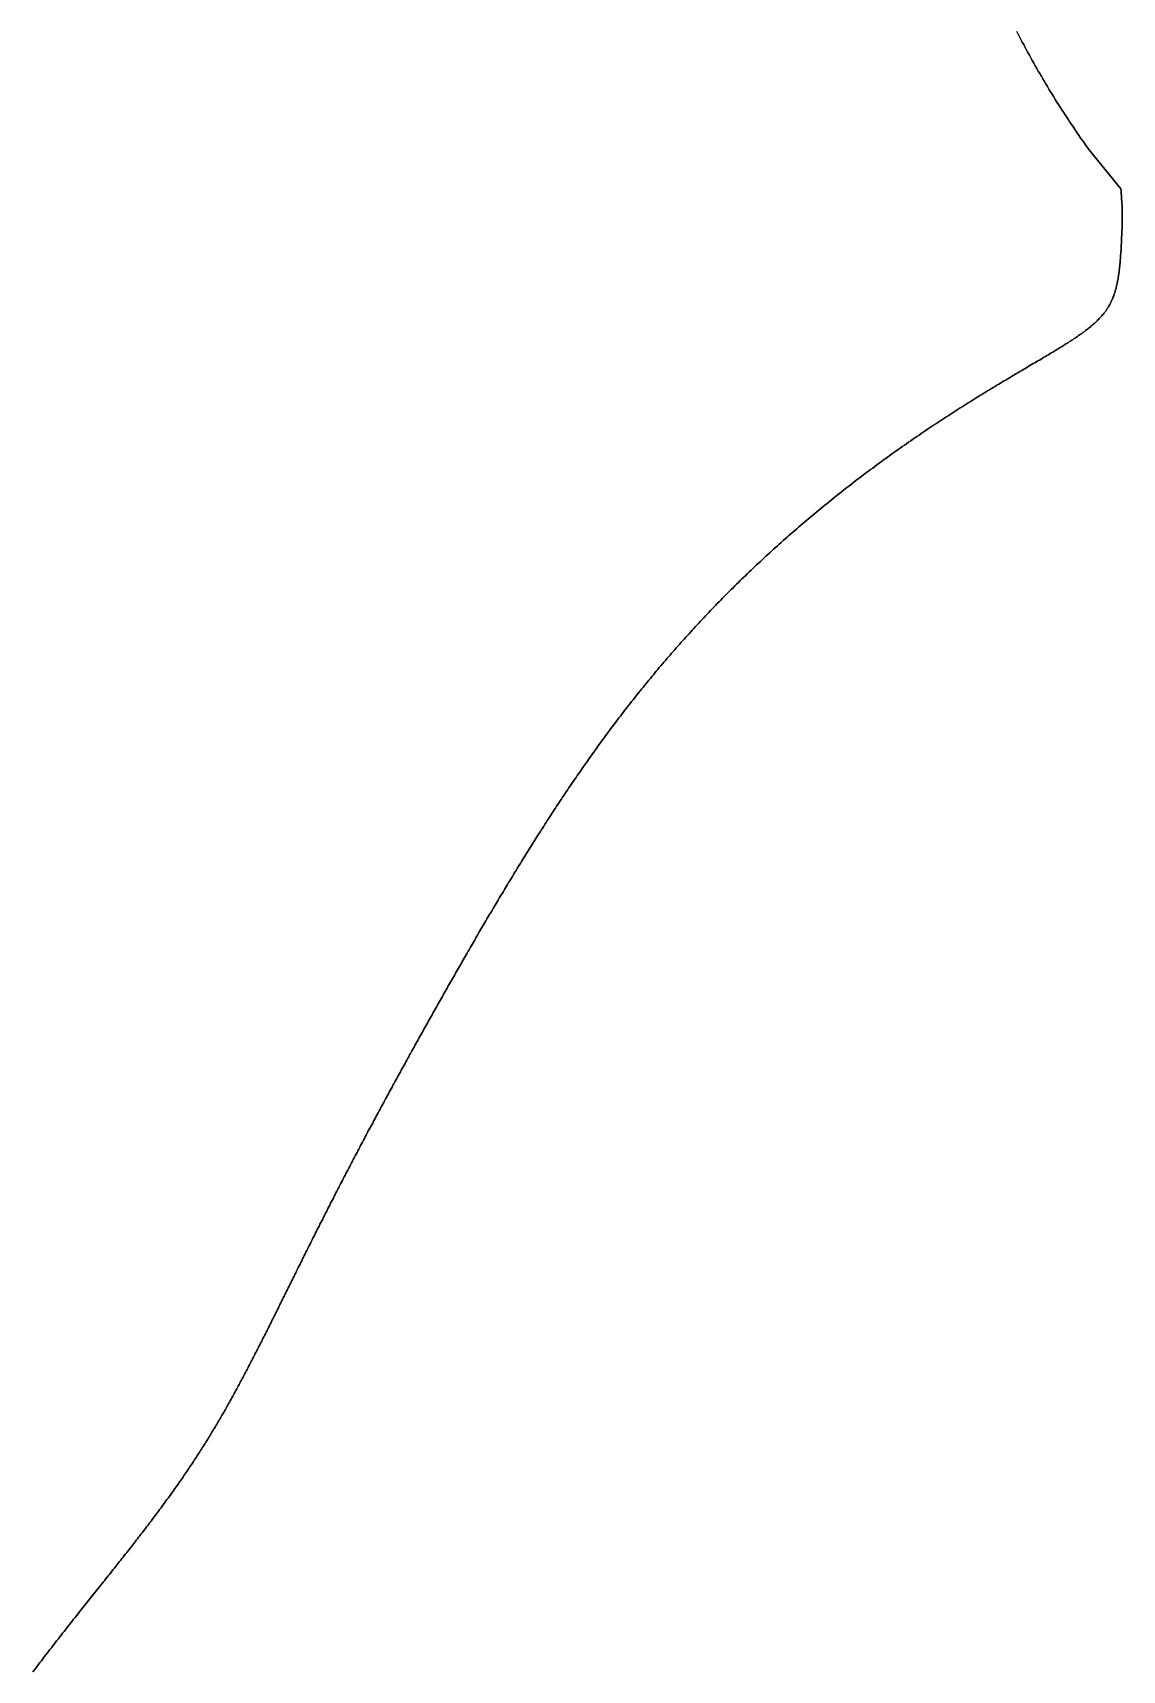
# Model space of a CAD drawing. Header units: inches. Extents: x 130170 to 284068, y 377793 to 804530.
# Drawn here: x 249063 to 249150.6, y 748915 to 749046.6 of the extents above; entities that cross this region are included whole.
import ezdxf

# ---------------------------------------------------------------- set-up
doc = ezdxf.new("R2010")
doc.units = ezdxf.units.IN
doc.header["$MEASUREMENT"] = 0
doc.layers.add('muni_il', color=7, linetype='Continuous')

msp = doc.modelspace()

# ---------------------------------------------------------------- linework, layer by layer
at = {"layer": 'muni_il'}
for points in [[(249142.09, 749046.72), (249142.2, 749046.5), (249142.31, 749046.29), (249142.42, 749046.07), (249142.53, 749045.86), (249142.65, 749045.65), (249142.76, 749045.43), (249142.88, 749045.22), (249142.99, 749045.01), (249143.11, 749044.8), (249143.23, 749044.58), (249143.34, 749044.37), (249143.46, 749044.16), (249143.58, 749043.95), (249143.7, 749043.74), (249143.82, 749043.53), (249143.94, 749043.32), (249144.07, 749043.11), (249144.19, 749042.9), (249144.31, 749042.69), (249144.44, 749042.49), (249144.56, 749042.28), (249144.68, 749042.07), (249144.81, 749041.86), (249144.94, 749041.66), (249145.06, 749041.45), (249145.19, 749041.24), (249145.32, 749041.04), (249145.45, 749040.83), (249145.58, 749040.63), (249145.71, 749040.42), (249145.84, 749040.22), (249145.97, 749040.02), (249146.11, 749039.81), (249146.24, 749039.61), (249146.37, 749039.41), (249146.51, 749039.21), (249146.64, 749039.01), (249146.78, 749038.8), (249146.92, 749038.6), (249147.05, 749038.4), (249147.19, 749038.2), (249147.33, 749038), (249147.47, 749037.81), (249147.61, 749037.61), (249147.75, 749037.41), (249147.89, 749037.21), (249150.45, 749034.05), (249150.47, 749033.87), (249150.48, 749033.78), (249150.48, 749033.7), (249150.49, 749033.62), (249150.5, 749033.54), (249150.5, 749033.46), (249150.51, 749033.39), (249150.51, 749033.31), (249150.52, 749033.24), (249150.52, 749033.17), (249150.53, 749033.1), (249150.53, 749033.04), (249150.54, 749032.97), (249150.54, 749032.91), (249150.54, 749032.84), (249150.55, 749032.78), (249150.55, 749032.72), (249150.55, 749032.66), (249150.55, 749032.6), (249150.56, 749032.54), (249150.56, 749032.48), (249150.56, 749032.43), (249150.56, 749032.37), (249150.56, 749032.31), (249150.56, 749032.25), (249150.57, 749032.2), (249150.57, 749032.14), (249150.57, 749032.08), (249150.57, 749032.02), (249150.57, 749031.96), (249150.57, 749031.9), (249150.57, 749031.85), (249150.57, 749031.79), (249150.57, 749031.72), (249150.57, 749031.66), (249150.57, 749031.6), (249150.57, 749031.54), (249150.56, 749031.48), (249150.56, 749031.41), (249150.56, 749031.35), (249150.56, 749031.28), (249150.56, 749031.22), (249150.56, 749031.15), (249150.56, 749031.08), (249150.55, 749031.02), (249150.55, 749030.95), (249150.55, 749030.88), (249150.55, 749030.81), (249150.54, 749030.74), (249150.54, 749030.66), (249150.54, 749030.59), (249150.54, 749030.52), (249150.53, 749030.44), (249150.53, 749030.37), (249150.53, 749030.29), (249150.52, 749030.22), (249150.52, 749030.14), (249150.52, 749030.06), (249150.51, 749029.98), (249150.51, 749029.9), (249150.51, 749029.83), (249150.5, 749029.75), (249150.5, 749029.67), (249150.49, 749029.58), (249150.49, 749029.5), (249150.49, 749029.42), (249150.48, 749029.34), (249150.48, 749029.26), (249150.47, 749029.18), (249150.47, 749029.09), (249150.46, 749029.01), (249150.46, 749028.93), (249150.45, 749028.85), (249150.44, 749028.76), (249150.44, 749028.68), (249150.43, 749028.6), (249150.43, 749028.51), (249150.42, 749028.43), (249150.41, 749028.35), (249150.4, 749028.26), (249150.4, 749028.18), (249150.39, 749028.1), (249150.38, 749028.02), (249150.37, 749027.93), (249150.37, 749027.85), (249150.36, 749027.77), (249150.35, 749027.69), (249150.34, 749027.61), (249150.33, 749027.53), (249150.32, 749027.45), (249150.31, 749027.37), (249150.3, 749027.29), (249150.29, 749027.21), (249150.28, 749027.13), (249150.26, 749027.05), (249150.25, 749026.97), (249150.24, 749026.89), (249150.23, 749026.82), (249150.21, 749026.74), (249150.2, 749026.66), (249150.18, 749026.59), (249150.17, 749026.51), (249150.15, 749026.44), (249150.14, 749026.36), (249150.12, 749026.29), (249150.1, 749026.22), (249150.09, 749026.15), (249150.07, 749026.07), (249150.05, 749026), (249150.03, 749025.93), (249150.01, 749025.86), (249149.99, 749025.79), (249149.97, 749025.72), (249149.95, 749025.65), (249149.92, 749025.59), (249149.9, 749025.52), (249149.88, 749025.45), (249149.85, 749025.38), (249149.82, 749025.32), (249149.8, 749025.25), (249149.77, 749025.19), (249149.74, 749025.12), (249149.71, 749025.06), (249149.68, 749025), (249149.65, 749024.93), (249149.62, 749024.87), (249149.59, 749024.81), (249149.56, 749024.75), (249149.52, 749024.68), (249149.49, 749024.62), (249149.45, 749024.56), (249149.41, 749024.5), (249149.37, 749024.44), (249149.33, 749024.38), (249149.29, 749024.32), (249149.25, 749024.26), (249149.21, 749024.21), (249149.17, 749024.15), (249149.12, 749024.09), (249149.08, 749024.03), (249149.03, 749023.97), (249148.98, 749023.92), (249148.93, 749023.86), (249148.88, 749023.8), (249148.83, 749023.74), (249148.78, 749023.69), (249148.72, 749023.63), (249148.67, 749023.57), (249148.61, 749023.52), (249148.56, 749023.46), (249148.5, 749023.41), (249148.44, 749023.35), (249148.38, 749023.29), (249148.31, 749023.24), (249148.25, 749023.18), (249148.19, 749023.12), (249148.12, 749023.07), (249148.05, 749023.01), (249147.98, 749022.95), (249147.91, 749022.9), (249147.84, 749022.84), (249147.77, 749022.78), (249147.7, 749022.73), (249147.62, 749022.67), (249147.55, 749022.61), (249147.47, 749022.55), (249147.39, 749022.5), (249147.31, 749022.44), (249147.23, 749022.38), (249147.14, 749022.32), (249147.06, 749022.26), (249146.97, 749022.2), (249146.89, 749022.14), (249146.8, 749022.08), (249146.71, 749022.02), (249146.62, 749021.96), (249146.52, 749021.9), (249146.43, 749021.84), (249146.34, 749021.78), (249146.24, 749021.72), (249146.14, 749021.66), (249146.04, 749021.59), (249145.94, 749021.53), (249145.84, 749021.47), (249145.74, 749021.4), (249145.63, 749021.34), (249145.53, 749021.27), (249145.42, 749021.21), (249145.31, 749021.14), (249145.2, 749021.07), (249145.09, 749021.01), (249144.98, 749020.94), (249144.87, 749020.87), (249144.75, 749020.8), (249144.64, 749020.73), (249144.52, 749020.66), (249144.4, 749020.59), (249144.28, 749020.52), (249144.16, 749020.45), (249144.04, 749020.38), (249143.92, 749020.3), (249143.79, 749020.23), (249143.67, 749020.16), (249143.54, 749020.08), (249143.41, 749020.01), (249143.28, 749019.93), (249143.15, 749019.85), (249143.02, 749019.78), (249142.89, 749019.7), (249142.76, 749019.62), (249142.63, 749019.54), (249142.49, 749019.46), (249142.35, 749019.38), (249142.22, 749019.3), (249142.08, 749019.22), (249141.94, 749019.14), (249141.8, 749019.05), (249141.66, 749018.97), (249141.52, 749018.88), (249141.37, 749018.8), (249141.23, 749018.71), (249141.08, 749018.63), (249140.94, 749018.54), (249140.79, 749018.45), (249140.65, 749018.36), (249140.5, 749018.27), (249140.35, 749018.18), (249140.2, 749018.09), (249140.05, 749018), (249139.9, 749017.91), (249139.74, 749017.82), (249139.59, 749017.72), (249139.44, 749017.63), (249139.28, 749017.53), (249139.13, 749017.44), (249138.97, 749017.34), (249138.82, 749017.25), (249138.66, 749017.15), (249138.5, 749017.05), (249138.34, 749016.95), (249138.18, 749016.85), (249138.03, 749016.75), (249137.87, 749016.65), (249137.71, 749016.55), (249137.54, 749016.45), (249137.38, 749016.34), (249137.22, 749016.24), (249137.06, 749016.14), (249136.9, 749016.03), (249136.73, 749015.93), (249136.57, 749015.82), (249136.4, 749015.71), (249136.24, 749015.61), (249136.07, 749015.5), (249135.91, 749015.39), (249135.74, 749015.28), (249135.58, 749015.17), (249135.41, 749015.06), (249135.24, 749014.95), (249135.08, 749014.84), (249134.91, 749014.73), (249134.74, 749014.61), (249134.58, 749014.5), (249134.41, 749014.39), (249134.24, 749014.27), (249134.07, 749014.16), (249133.9, 749014.04), (249133.73, 749013.93), (249133.57, 749013.81), (249133.4, 749013.69), (249133.23, 749013.57), (249133.06, 749013.46), (249132.89, 749013.34), (249132.72, 749013.22), (249132.55, 749013.1), (249132.38, 749012.98), (249132.21, 749012.86), (249132.04, 749012.74), (249131.87, 749012.61), (249131.7, 749012.49), (249131.53, 749012.37), (249131.36, 749012.25), (249131.2, 749012.12), (249131.03, 749012), (249130.86, 749011.87), (249130.69, 749011.75), (249130.52, 749011.62), (249130.35, 749011.5), (249130.18, 749011.37), (249130.01, 749011.25), (249129.84, 749011.12), (249129.68, 749010.99), (249129.51, 749010.86), (249129.34, 749010.74), (249129.17, 749010.61), (249129, 749010.48), (249128.84, 749010.35), (249128.67, 749010.22), (249128.5, 749010.09), (249128.33, 749009.96), (249128.17, 749009.83), (249128, 749009.7), (249127.84, 749009.57), (249127.67, 749009.43), (249127.5, 749009.3), (249127.34, 749009.17), (249127.17, 749009.04), (249127.01, 749008.91), (249126.85, 749008.77), (249126.68, 749008.64), (249126.52, 749008.51), (249126.35, 749008.37), (249126.19, 749008.24), (249126.03, 749008.1), (249125.87, 749007.97), (249125.7, 749007.83), (249125.54, 749007.7), (249125.38, 749007.56), (249125.22, 749007.43), (249125.06, 749007.29), (249124.9, 749007.15), (249124.74, 749007.02), (249124.58, 749006.88), (249124.42, 749006.74), (249124.26, 749006.61), (249124.11, 749006.47), (249123.95, 749006.33), (249123.79, 749006.2), (249123.64, 749006.06), (249123.48, 749005.92), (249123.32, 749005.78), (249123.17, 749005.64), (249123.01, 749005.5), (249122.86, 749005.37), (249122.7, 749005.23), (249122.55, 749005.09), (249122.4, 749004.95), (249122.25, 749004.81), (249122.09, 749004.67), (249121.94, 749004.53), (249121.79, 749004.39), (249121.64, 749004.25), (249121.49, 749004.11), (249121.34, 749003.97), (249121.19, 749003.83), (249121.04, 749003.69), (249120.89, 749003.55), (249120.75, 749003.41), (249120.6, 749003.27), (249120.45, 749003.13), (249120.31, 749002.99), (249120.16, 749002.85), (249120.01, 749002.71), (249119.87, 749002.57), (249119.73, 749002.43), (249119.58, 749002.28), (249119.44, 749002.14), (249119.3, 749002), (249119.15, 749001.86), (249119.01, 749001.72), (249118.87, 749001.58), (249118.73, 749001.44), (249118.59, 749001.29), (249118.45, 749001.15), (249118.31, 749001.01), (249118.17, 749000.87), (249118.03, 749000.73), (249117.89, 749000.58), (249117.76, 749000.44), (249117.62, 749000.3), (249117.48, 749000.16), (249117.35, 749000.01), (249117.21, 748999.87), (249117.08, 748999.73), (249116.94, 748999.59), (249116.81, 748999.45), (249116.68, 748999.3), (249116.54, 748999.16), (249116.41, 748999.02), (249116.28, 748998.87), (249116.15, 748998.73), (249116.02, 748998.59), (249115.89, 748998.45), (249115.76, 748998.3), (249115.63, 748998.16), (249115.5, 748998.02), (249115.37, 748997.87), (249115.24, 748997.73), (249115.11, 748997.59), (249114.99, 748997.44), (249114.86, 748997.3), (249114.73, 748997.16), (249114.61, 748997.01), (249114.48, 748996.87), (249114.36, 748996.73), (249114.23, 748996.58), (249114.11, 748996.44), (249113.98, 748996.3), (249113.86, 748996.15), (249113.74, 748996.01), (249113.62, 748995.87), (249113.49, 748995.72), (249113.37, 748995.58), (249113.25, 748995.43), (249113.13, 748995.29), (249113.01, 748995.15), (249112.89, 748995), (249112.77, 748994.86), (249112.65, 748994.71), (249112.53, 748994.57), (249112.42, 748994.43), (249112.3, 748994.28), (249112.18, 748994.14), (249112.06, 748993.99), (249111.95, 748993.85), (249111.83, 748993.71), (249111.71, 748993.56), (249111.6, 748993.42), (249111.48, 748993.27), (249111.37, 748993.13), (249111.26, 748992.98), (249111.14, 748992.84), (249111.03, 748992.69), (249110.92, 748992.55), (249110.8, 748992.4), (249110.69, 748992.26), (249110.58, 748992.12), (249110.47, 748991.97), (249110.36, 748991.83), (249110.25, 748991.68), (249110.13, 748991.54), (249110.02, 748991.39), (249109.91, 748991.25), (249109.81, 748991.1), (249109.7, 748990.96), (249109.59, 748990.81), (249109.48, 748990.67), (249109.37, 748990.52), (249109.26, 748990.38), (249109.16, 748990.23), (249109.05, 748990.09), (249108.94, 748989.94), (249108.84, 748989.8), (249108.73, 748989.65), (249108.62, 748989.51), (249108.52, 748989.36), (249108.41, 748989.22), (249108.31, 748989.07), (249108.21, 748988.93), (249108.1, 748988.78), (249108, 748988.64), (249107.89, 748988.49), (249107.79, 748988.35), (249107.69, 748988.2), (249107.59, 748988.05), (249107.48, 748987.91), (249107.38, 748987.76), (249107.28, 748987.62), (249107.18, 748987.47), (249107.08, 748987.33), (249106.98, 748987.18), (249106.88, 748987.04), (249106.78, 748986.89), (249106.68, 748986.75), (249106.58, 748986.6), (249106.48, 748986.46), (249106.38, 748986.31), (249106.28, 748986.17), (249106.18, 748986.02), (249106.08, 748985.88), (249105.99, 748985.73), (249105.89, 748985.59), (249105.79, 748985.44), (249105.7, 748985.3), (249105.6, 748985.15), (249105.5, 748985.01), (249105.41, 748984.86), (249105.31, 748984.72), (249105.21, 748984.58), (249105.12, 748984.43), (249105.02, 748984.29), (249104.93, 748984.14), (249104.84, 748984), (249104.74, 748983.85), (249104.65, 748983.71), (249104.55, 748983.56), (249104.46, 748983.42), (249104.37, 748983.28), (249104.27, 748983.13), (249104.18, 748982.99), (249104.09, 748982.84), (249104, 748982.7), (249103.91, 748982.56), (249103.81, 748982.41), (249103.72, 748982.27), (249103.63, 748982.13), (249103.54, 748981.98), (249103.45, 748981.84), (249103.36, 748981.7), (249103.27, 748981.55), (249103.18, 748981.41), (249103.09, 748981.27), (249103, 748981.12), (249102.91, 748980.98), (249102.82, 748980.84), (249102.73, 748980.7), (249102.65, 748980.55), (249102.56, 748980.41), (249102.47, 748980.27), (249102.38, 748980.13), (249102.29, 748979.99), (249102.21, 748979.84), (249102.12, 748979.7), (249102.03, 748979.56), (249101.95, 748979.42), (249101.86, 748979.28), (249101.77, 748979.14), (249101.69, 748978.99), (249101.6, 748978.85), (249101.52, 748978.71), (249101.43, 748978.57), (249101.35, 748978.43), (249101.26, 748978.29), (249101.18, 748978.15), (249101.09, 748978.01), (249101.01, 748977.87), (249100.92, 748977.73), (249100.84, 748977.59), (249100.76, 748977.45), (249100.67, 748977.31), (249100.59, 748977.17), (249100.5, 748977.03), (249100.42, 748976.89), (249100.34, 748976.75), (249100.26, 748976.61), (249100.17, 748976.47), (249100.09, 748976.34), (249100.01, 748976.2), (249099.93, 748976.06), (249099.85, 748975.92), (249099.76, 748975.78), (249099.68, 748975.64), (249099.6, 748975.51), (249099.52, 748975.37), (249099.44, 748975.23), (249099.36, 748975.09), (249099.28, 748974.95), (249099.2, 748974.82), (249099.12, 748974.68), (249099.04, 748974.54), (249098.96, 748974.41), (249098.88, 748974.27), (249098.8, 748974.13), (249098.72, 748973.99), (249098.64, 748973.86), (249098.56, 748973.72), (249098.48, 748973.59), (249098.4, 748973.45), (249098.32, 748973.31), (249098.25, 748973.18), (249098.17, 748973.04), (249098.09, 748972.9), (249098.01, 748972.77), (249097.93, 748972.63), (249097.86, 748972.5), (249097.78, 748972.36), (249097.7, 748972.23), (249097.62, 748972.09), (249097.54, 748971.96), (249097.47, 748971.82), (249097.39, 748971.69), (249097.31, 748971.55), (249097.23, 748971.42), (249097.16, 748971.28), (249097.08, 748971.15), (249097, 748971.01), (249096.93, 748970.88), (249096.85, 748970.74), (249096.77, 748970.61), (249096.7, 748970.47), (249096.62, 748970.34), (249096.54, 748970.21), (249096.47, 748970.07), (249096.39, 748969.94), (249096.32, 748969.8), (249096.24, 748969.67), (249096.16, 748969.53), (249096.09, 748969.4), (249096.01, 748969.27), (249095.94, 748969.13), (249095.86, 748969), (249095.79, 748968.86), (249095.71, 748968.73), (249095.63, 748968.6), (249095.56, 748968.46), (249095.48, 748968.33), (249095.41, 748968.19), (249095.33, 748968.06), (249095.26, 748967.93), (249095.18, 748967.79), (249095.11, 748967.66), (249095.03, 748967.53), (249094.96, 748967.39), (249094.88, 748967.26), (249094.81, 748967.12), (249094.73, 748966.99), (249094.66, 748966.86), (249094.58, 748966.72), (249094.51, 748966.59), (249094.43, 748966.45), (249094.36, 748966.32), (249094.28, 748966.19), (249094.21, 748966.05), (249094.13, 748965.92), (249094.06, 748965.78), (249093.98, 748965.65), (249093.91, 748965.51), (249093.83, 748965.38), (249093.76, 748965.25), (249093.69, 748965.11), (249093.61, 748964.98), (249093.54, 748964.84), (249093.46, 748964.71), (249093.39, 748964.57), (249093.31, 748964.44), (249093.24, 748964.3), (249093.16, 748964.17), (249093.09, 748964.03), (249093.01, 748963.9), (249092.94, 748963.76), (249092.87, 748963.63), (249092.79, 748963.49), (249092.72, 748963.36), (249092.64, 748963.22), (249092.57, 748963.08), (249092.49, 748962.95), (249092.42, 748962.81), (249092.34, 748962.68), (249092.27, 748962.54), (249092.2, 748962.41), (249092.12, 748962.27), (249092.05, 748962.13), (249091.97, 748962), (249091.9, 748961.86), (249091.82, 748961.72), (249091.75, 748961.59), (249091.67, 748961.45), (249091.6, 748961.31), (249091.53, 748961.18), (249091.45, 748961.04), (249091.38, 748960.9), (249091.3, 748960.76), (249091.23, 748960.63), (249091.15, 748960.49), (249091.08, 748960.35), (249091, 748960.21), (249090.93, 748960.08), (249090.86, 748959.94), (249090.78, 748959.8), (249090.71, 748959.66), (249090.63, 748959.52), (249090.56, 748959.39), (249090.48, 748959.25), (249090.41, 748959.11), (249090.34, 748958.97), (249090.26, 748958.83), (249090.19, 748958.69), (249090.11, 748958.55), (249090.04, 748958.41), (249089.96, 748958.28), (249089.89, 748958.14), (249089.82, 748958), (249089.74, 748957.86), (249089.67, 748957.72), (249089.59, 748957.58), (249089.52, 748957.44), (249089.45, 748957.3), (249089.37, 748957.16), (249089.3, 748957.02), (249089.22, 748956.88), (249089.15, 748956.74), (249089.08, 748956.6), (249089, 748956.46), (249088.93, 748956.32), (249088.86, 748956.18), (249088.78, 748956.04), (249088.71, 748955.9), (249088.64, 748955.76), (249088.56, 748955.62), (249088.49, 748955.48), (249088.41, 748955.33), (249088.34, 748955.19), (249088.27, 748955.05), (249088.19, 748954.91), (249088.12, 748954.77), (249088.05, 748954.63), (249087.98, 748954.49), (249087.9, 748954.35), (249087.83, 748954.21), (249087.76, 748954.07), (249087.68, 748953.93), (249087.61, 748953.78), (249087.54, 748953.64), (249087.47, 748953.5), (249087.39, 748953.36), (249087.32, 748953.22), (249087.25, 748953.08), (249087.18, 748952.94), (249087.1, 748952.8), (249087.03, 748952.66), (249086.96, 748952.52), (249086.89, 748952.37), (249086.82, 748952.23), (249086.74, 748952.09), (249086.67, 748951.95), (249086.6, 748951.81), (249086.53, 748951.67), (249086.46, 748951.53), (249086.39, 748951.39), (249086.32, 748951.25), (249086.24, 748951.11), (249086.17, 748950.97), (249086.1, 748950.83), (249086.03, 748950.69), (249085.96, 748950.55), (249085.89, 748950.41), (249085.82, 748950.27), (249085.75, 748950.13), (249085.68, 748949.99), (249085.61, 748949.85), (249085.54, 748949.71), (249085.47, 748949.57), (249085.4, 748949.43), (249085.33, 748949.29), (249085.26, 748949.15), (249085.19, 748949.01), (249085.12, 748948.87), (249085.05, 748948.73), (249084.98, 748948.59), (249084.91, 748948.45), (249084.84, 748948.31), (249084.77, 748948.18), (249084.71, 748948.04), (249084.64, 748947.9), (249084.57, 748947.76), (249084.5, 748947.62), (249084.43, 748947.49), (249084.36, 748947.35), (249084.29, 748947.21), (249084.23, 748947.07), (249084.16, 748946.94), (249084.09, 748946.8), (249084.02, 748946.66), (249083.96, 748946.53), (249083.89, 748946.39), (249083.82, 748946.26), (249083.75, 748946.12), (249083.69, 748945.98), (249083.62, 748945.85), (249083.55, 748945.71), (249083.49, 748945.58), (249083.42, 748945.44), (249083.35, 748945.31), (249083.29, 748945.18), (249083.22, 748945.04), (249083.15, 748944.91), (249083.09, 748944.77), (249083.02, 748944.64), (249082.95, 748944.51), (249082.89, 748944.38), (249082.82, 748944.24), (249082.76, 748944.11), (249082.69, 748943.98), (249082.63, 748943.85), (249082.56, 748943.71), (249082.5, 748943.58), (249082.43, 748943.45), (249082.37, 748943.32), (249082.3, 748943.19), (249082.24, 748943.06), (249082.17, 748942.93), (249082.11, 748942.8), (249082.04, 748942.67), (249081.98, 748942.54), (249081.91, 748942.41), (249081.85, 748942.28), (249081.78, 748942.16), (249081.72, 748942.03), (249081.65, 748941.9), (249081.59, 748941.77), (249081.52, 748941.64), (249081.46, 748941.52), (249081.4, 748941.39), (249081.33, 748941.26), (249081.27, 748941.14), (249081.2, 748941.01), (249081.14, 748940.88), (249081.08, 748940.76), (249081.01, 748940.63), (249080.95, 748940.51), (249080.88, 748940.38), (249080.82, 748940.26), (249080.76, 748940.14), (249080.69, 748940.01), (249080.63, 748939.89), (249080.56, 748939.76), (249080.5, 748939.64), (249080.44, 748939.52), (249080.37, 748939.4), (249080.31, 748939.27), (249080.24, 748939.15), (249080.18, 748939.03), (249080.12, 748938.91), (249080.05, 748938.79), (249079.99, 748938.67), (249079.92, 748938.54), (249079.86, 748938.42), (249079.8, 748938.3), (249079.73, 748938.18), (249079.67, 748938.06), (249079.6, 748937.94), (249079.54, 748937.82), (249079.47, 748937.71), (249079.41, 748937.59), (249079.35, 748937.47), (249079.28, 748937.35), (249079.22, 748937.23), (249079.15, 748937.11), (249079.09, 748937), (249079.02, 748936.88), (249078.96, 748936.76), (249078.89, 748936.64), (249078.83, 748936.53), (249078.76, 748936.41), (249078.7, 748936.29), (249078.63, 748936.18), (249078.56, 748936.06), (249078.5, 748935.95), (249078.43, 748935.83), (249078.37, 748935.71), (249078.3, 748935.6), (249078.23, 748935.48), (249078.17, 748935.37), (249078.1, 748935.25), (249078.03, 748935.14), (249077.97, 748935.02), (249077.9, 748934.91), (249077.83, 748934.8), (249077.76, 748934.68), (249077.7, 748934.57), (249077.63, 748934.45), (249077.56, 748934.34), (249077.49, 748934.23), (249077.42, 748934.11), (249077.35, 748934), (249077.29, 748933.89), (249077.22, 748933.77), (249077.15, 748933.66), (249077.08, 748933.55), (249077.01, 748933.43), (249076.94, 748933.32), (249076.87, 748933.21), (249076.8, 748933.1), (249076.73, 748932.98), (249076.65, 748932.87), (249076.58, 748932.76), (249076.51, 748932.65), (249076.44, 748932.53), (249076.37, 748932.42), (249076.29, 748932.31), (249076.22, 748932.2), (249076.15, 748932.08), (249076.08, 748931.97), (249076, 748931.86), (249075.93, 748931.75), (249075.85, 748931.64), (249075.78, 748931.52), (249075.71, 748931.41), (249075.63, 748931.3), (249075.56, 748931.19), (249075.48, 748931.08), (249075.4, 748930.96), (249075.33, 748930.85), (249075.25, 748930.74), (249075.17, 748930.63), (249075.1, 748930.51), (249075.02, 748930.4), (249074.94, 748930.29), (249074.86, 748930.18), (249074.78, 748930.06), (249074.71, 748929.95), (249074.63, 748929.84), (249074.55, 748929.72), (249074.47, 748929.61), (249074.39, 748929.5), (249074.31, 748929.38), (249074.23, 748929.27), (249074.14, 748929.16), (249074.06, 748929.04), (249073.98, 748928.93), (249073.9, 748928.82), (249073.81, 748928.7), (249073.73, 748928.59), (249073.65, 748928.47), (249073.56, 748928.36), (249073.48, 748928.24), (249073.4, 748928.13), (249073.31, 748928.01), (249073.22, 748927.9), (249073.14, 748927.78), (249073.05, 748927.67), (249072.97, 748927.55), (249072.88, 748927.44), (249072.79, 748927.32), (249072.7, 748927.2), (249072.62, 748927.09), (249072.53, 748926.97), (249072.44, 748926.85), (249072.35, 748926.73), (249072.26, 748926.62), (249072.17, 748926.5), (249072.08, 748926.38), (249071.99, 748926.26), (249071.9, 748926.14), (249071.81, 748926.02), (249071.71, 748925.91), (249071.62, 748925.79), (249071.53, 748925.67), (249071.44, 748925.55), (249071.34, 748925.43), (249071.25, 748925.3), (249071.15, 748925.18), (249071.06, 748925.06), (249070.96, 748924.94), (249070.87, 748924.82), (249070.77, 748924.7), (249070.68, 748924.57), (249070.58, 748924.45), (249070.48, 748924.33), (249070.38, 748924.2), (249070.29, 748924.08), (249070.19, 748923.96), (249070.09, 748923.83), (249069.99, 748923.71), (249069.89, 748923.58), (249069.79, 748923.46), (249069.69, 748923.33), (249069.59, 748923.2), (249069.49, 748923.08), (249069.39, 748922.95), (249069.29, 748922.82), (249069.19, 748922.69), (249069.08, 748922.56), (249068.98, 748922.44), (249068.88, 748922.31), (249068.78, 748922.18), (249068.67, 748922.05), (249068.57, 748921.92), (249068.46, 748921.79), (249068.36, 748921.66), (249068.25, 748921.52), (249068.15, 748921.39), (249068.04, 748921.26), (249067.94, 748921.13), (249067.83, 748920.99), (249067.73, 748920.86), (249067.62, 748920.73), (249067.51, 748920.59), (249067.4, 748920.46), (249067.3, 748920.32), (249067.19, 748920.19), (249067.08, 748920.05), (249066.97, 748919.91), (249066.86, 748919.78), (249066.75, 748919.64), (249066.64, 748919.5), (249066.53, 748919.36), (249066.42, 748919.22), (249066.31, 748919.08), (249066.2, 748918.94), (249066.09, 748918.8), (249065.98, 748918.66), (249065.87, 748918.52), (249065.76, 748918.38), (249065.65, 748918.24), (249065.54, 748918.1), (249065.42, 748917.95), (249065.31, 748917.81), (249065.2, 748917.67), (249065.09, 748917.52), (249064.97, 748917.38), (249064.86, 748917.23), (249064.75, 748917.09), (249064.63, 748916.94), (249064.52, 748916.79), (249064.4, 748916.65), (249064.29, 748916.5), (249064.18, 748916.35), (249064.06, 748916.2), (249063.95, 748916.05), (249063.83, 748915.9), (249063.72, 748915.75), (249063.6, 748915.6), (249063.49, 748915.45), (249063.37, 748915.3), (249063.26, 748915.15), (249063.14, 748915), (249063.02, 748914.85)], [(249063.02, 748914.85), (249063.14, 748915), (249063.26, 748915.15), (249063.37, 748915.3), (249063.49, 748915.45), (249063.6, 748915.6), (249063.72, 748915.75), (249063.83, 748915.9), (249063.95, 748916.05), (249064.06, 748916.2), (249064.18, 748916.35), (249064.29, 748916.5), (249064.4, 748916.65), (249064.52, 748916.79), (249064.63, 748916.94), (249064.75, 748917.09), (249064.86, 748917.23), (249064.97, 748917.38), (249065.09, 748917.52), (249065.2, 748917.67), (249065.31, 748917.81), (249065.42, 748917.95), (249065.54, 748918.1), (249065.65, 748918.24), (249065.76, 748918.38), (249065.87, 748918.52), (249065.98, 748918.66), (249066.09, 748918.8), (249066.2, 748918.94), (249066.31, 748919.08), (249066.42, 748919.22), (249066.53, 748919.36), (249066.64, 748919.5), (249066.75, 748919.64), (249066.86, 748919.78), (249066.97, 748919.91), (249067.08, 748920.05), (249067.19, 748920.19), (249067.3, 748920.32), (249067.4, 748920.46), (249067.51, 748920.59), (249067.62, 748920.73), (249067.73, 748920.86), (249067.83, 748920.99), (249067.94, 748921.13), (249068.04, 748921.26), (249068.15, 748921.39), (249068.25, 748921.52), (249068.36, 748921.66), (249068.46, 748921.79), (249068.57, 748921.92), (249068.67, 748922.05), (249068.78, 748922.18), (249068.88, 748922.31), (249068.98, 748922.44), (249069.08, 748922.56), (249069.19, 748922.69), (249069.29, 748922.82), (249069.39, 748922.95), (249069.49, 748923.08), (249069.59, 748923.2), (249069.69, 748923.33), (249069.79, 748923.46), (249069.89, 748923.58), (249069.99, 748923.71), (249070.09, 748923.83), (249070.19, 748923.96), (249070.29, 748924.08), (249070.38, 748924.2), (249070.48, 748924.33), (249070.58, 748924.45), (249070.68, 748924.57), (249070.77, 748924.7), (249070.87, 748924.82), (249070.96, 748924.94), (249071.06, 748925.06), (249071.15, 748925.18), (249071.25, 748925.3), (249071.34, 748925.43), (249071.44, 748925.55), (249071.53, 748925.67), (249071.62, 748925.79), (249071.71, 748925.91), (249071.81, 748926.02), (249071.9, 748926.14), (249071.99, 748926.26), (249072.08, 748926.38), (249072.17, 748926.5), (249072.26, 748926.62), (249072.35, 748926.73), (249072.44, 748926.85), (249072.53, 748926.97), (249072.62, 748927.09), (249072.7, 748927.2), (249072.79, 748927.32), (249072.88, 748927.44), (249072.97, 748927.55), (249073.05, 748927.67), (249073.14, 748927.78), (249073.22, 748927.9), (249073.31, 748928.01), (249073.4, 748928.13), (249073.48, 748928.24), (249073.56, 748928.36), (249073.65, 748928.47), (249073.73, 748928.59), (249073.81, 748928.7), (249073.9, 748928.82), (249073.98, 748928.93), (249074.06, 748929.04), (249074.14, 748929.16), (249074.23, 748929.27), (249074.31, 748929.38), (249074.39, 748929.5), (249074.47, 748929.61), (249074.55, 748929.72), (249074.63, 748929.84), (249074.71, 748929.95), (249074.78, 748930.06), (249074.86, 748930.18), (249074.94, 748930.29), (249075.02, 748930.4), (249075.1, 748930.51), (249075.17, 748930.63), (249075.25, 748930.74), (249075.33, 748930.85), (249075.4, 748930.96), (249075.48, 748931.08), (249075.56, 748931.19), (249075.63, 748931.3), (249075.71, 748931.41), (249075.78, 748931.52), (249075.85, 748931.64), (249075.93, 748931.75), (249076, 748931.86), (249076.08, 748931.97), (249076.15, 748932.08), (249076.22, 748932.2), (249076.29, 748932.31), (249076.37, 748932.42), (249076.44, 748932.53), (249076.51, 748932.65), (249076.58, 748932.76), (249076.65, 748932.87), (249076.73, 748932.98), (249076.8, 748933.1), (249076.87, 748933.21), (249076.94, 748933.32), (249077.01, 748933.43), (249077.08, 748933.55), (249077.15, 748933.66), (249077.22, 748933.77), (249077.29, 748933.89), (249077.35, 748934), (249077.42, 748934.11), (249077.49, 748934.23), (249077.56, 748934.34), (249077.63, 748934.45), (249077.7, 748934.57), (249077.76, 748934.68), (249077.83, 748934.8), (249077.9, 748934.91), (249077.97, 748935.02), (249078.03, 748935.14), (249078.1, 748935.25), (249078.17, 748935.37), (249078.23, 748935.48), (249078.3, 748935.6), (249078.37, 748935.71), (249078.43, 748935.83), (249078.5, 748935.95), (249078.56, 748936.06), (249078.63, 748936.18), (249078.7, 748936.29), (249078.76, 748936.41), (249078.83, 748936.53), (249078.89, 748936.64), (249078.96, 748936.76), (249079.02, 748936.88), (249079.09, 748937), (249079.15, 748937.11), (249079.22, 748937.23), (249079.28, 748937.35), (249079.35, 748937.47), (249079.41, 748937.59), (249079.47, 748937.71), (249079.54, 748937.82), (249079.6, 748937.94), (249079.67, 748938.06), (249079.73, 748938.18), (249079.8, 748938.3), (249079.86, 748938.42), (249079.92, 748938.54), (249079.99, 748938.67), (249080.05, 748938.79), (249080.12, 748938.91), (249080.18, 748939.03), (249080.24, 748939.15), (249080.31, 748939.27), (249080.37, 748939.4), (249080.44, 748939.52), (249080.5, 748939.64), (249080.56, 748939.76), (249080.63, 748939.89), (249080.69, 748940.01), (249080.76, 748940.14), (249080.82, 748940.26), (249080.88, 748940.38), (249080.95, 748940.51), (249081.01, 748940.63), (249081.08, 748940.76), (249081.14, 748940.88), (249081.2, 748941.01), (249081.27, 748941.14), (249081.33, 748941.26), (249081.4, 748941.39), (249081.46, 748941.52), (249081.52, 748941.64), (249081.59, 748941.77), (249081.65, 748941.9), (249081.72, 748942.03), (249081.78, 748942.16), (249081.85, 748942.28), (249081.91, 748942.41), (249081.98, 748942.54), (249082.04, 748942.67), (249082.11, 748942.8), (249082.17, 748942.93), (249082.24, 748943.06), (249082.3, 748943.19), (249082.37, 748943.32), (249082.43, 748943.45), (249082.5, 748943.58), (249082.56, 748943.71), (249082.63, 748943.85), (249082.69, 748943.98), (249082.76, 748944.11), (249082.82, 748944.24), (249082.89, 748944.38), (249082.95, 748944.51), (249083.02, 748944.64), (249083.09, 748944.77), (249083.15, 748944.91), (249083.22, 748945.04), (249083.29, 748945.18), (249083.35, 748945.31), (249083.42, 748945.44), (249083.49, 748945.58), (249083.55, 748945.71), (249083.62, 748945.85), (249083.69, 748945.98), (249083.75, 748946.12), (249083.82, 748946.26), (249083.89, 748946.39), (249083.96, 748946.53), (249084.02, 748946.66), (249084.09, 748946.8), (249084.16, 748946.94), (249084.23, 748947.07), (249084.29, 748947.21), (249084.36, 748947.35), (249084.43, 748947.49), (249084.5, 748947.62), (249084.57, 748947.76), (249084.64, 748947.9), (249084.71, 748948.04), (249084.77, 748948.18), (249084.84, 748948.31), (249084.91, 748948.45), (249084.98, 748948.59), (249085.05, 748948.73), (249085.12, 748948.87), (249085.19, 748949.01), (249085.26, 748949.15), (249085.33, 748949.29), (249085.4, 748949.43), (249085.47, 748949.57), (249085.54, 748949.71), (249085.61, 748949.85), (249085.68, 748949.99), (249085.75, 748950.13), (249085.82, 748950.27), (249085.89, 748950.41), (249085.96, 748950.55), (249086.03, 748950.69), (249086.1, 748950.83), (249086.17, 748950.97), (249086.24, 748951.11), (249086.32, 748951.25), (249086.39, 748951.39), (249086.46, 748951.53), (249086.53, 748951.67), (249086.6, 748951.81), (249086.67, 748951.95), (249086.74, 748952.09), (249086.82, 748952.23), (249086.89, 748952.37), (249086.96, 748952.52), (249087.03, 748952.66), (249087.1, 748952.8), (249087.18, 748952.94), (249087.25, 748953.08), (249087.32, 748953.22), (249087.39, 748953.36), (249087.47, 748953.5), (249087.54, 748953.64), (249087.61, 748953.78), (249087.68, 748953.93), (249087.76, 748954.07), (249087.83, 748954.21), (249087.9, 748954.35), (249087.98, 748954.49), (249088.05, 748954.63), (249088.12, 748954.77), (249088.19, 748954.91), (249088.27, 748955.05), (249088.34, 748955.19), (249088.41, 748955.33), (249088.49, 748955.48), (249088.56, 748955.62), (249088.64, 748955.76), (249088.71, 748955.9), (249088.78, 748956.04), (249088.86, 748956.18), (249088.93, 748956.32), (249089, 748956.46), (249089.08, 748956.6), (249089.15, 748956.74), (249089.22, 748956.88), (249089.3, 748957.02), (249089.37, 748957.16), (249089.45, 748957.3), (249089.52, 748957.44), (249089.59, 748957.58), (249089.67, 748957.72), (249089.74, 748957.86), (249089.82, 748958), (249089.89, 748958.14), (249089.96, 748958.28), (249090.04, 748958.41), (249090.11, 748958.55), (249090.19, 748958.69), (249090.26, 748958.83), (249090.34, 748958.97), (249090.41, 748959.11), (249090.48, 748959.25), (249090.56, 748959.39), (249090.63, 748959.52), (249090.71, 748959.66), (249090.78, 748959.8), (249090.86, 748959.94), (249090.93, 748960.08), (249091, 748960.21), (249091.08, 748960.35), (249091.15, 748960.49), (249091.23, 748960.63), (249091.3, 748960.76), (249091.38, 748960.9), (249091.45, 748961.04), (249091.53, 748961.18), (249091.6, 748961.31), (249091.67, 748961.45), (249091.75, 748961.59), (249091.82, 748961.72), (249091.9, 748961.86), (249091.97, 748962), (249092.05, 748962.13), (249092.12, 748962.27), (249092.2, 748962.41), (249092.27, 748962.54), (249092.34, 748962.68), (249092.42, 748962.81), (249092.49, 748962.95), (249092.57, 748963.08), (249092.64, 748963.22), (249092.72, 748963.36), (249092.79, 748963.49), (249092.87, 748963.63), (249092.94, 748963.76), (249093.01, 748963.9), (249093.09, 748964.03), (249093.16, 748964.17), (249093.24, 748964.3), (249093.31, 748964.44), (249093.39, 748964.57), (249093.46, 748964.71), (249093.54, 748964.84), (249093.61, 748964.98), (249093.69, 748965.11), (249093.76, 748965.25), (249093.83, 748965.38), (249093.91, 748965.51), (249093.98, 748965.65), (249094.06, 748965.78), (249094.13, 748965.92), (249094.21, 748966.05), (249094.28, 748966.19), (249094.36, 748966.32), (249094.43, 748966.45), (249094.51, 748966.59), (249094.58, 748966.72), (249094.66, 748966.86), (249094.73, 748966.99), (249094.81, 748967.12), (249094.88, 748967.26), (249094.96, 748967.39), (249095.03, 748967.53), (249095.11, 748967.66), (249095.18, 748967.79), (249095.26, 748967.93), (249095.33, 748968.06), (249095.41, 748968.19), (249095.48, 748968.33), (249095.56, 748968.46), (249095.63, 748968.6), (249095.71, 748968.73), (249095.79, 748968.86), (249095.86, 748969), (249095.94, 748969.13), (249096.01, 748969.27), (249096.09, 748969.4), (249096.16, 748969.53), (249096.24, 748969.67), (249096.32, 748969.8), (249096.39, 748969.94), (249096.47, 748970.07), (249096.54, 748970.21), (249096.62, 748970.34), (249096.7, 748970.47), (249096.77, 748970.61), (249096.85, 748970.74), (249096.93, 748970.88), (249097, 748971.01), (249097.08, 748971.15), (249097.16, 748971.28), (249097.23, 748971.42), (249097.31, 748971.55), (249097.39, 748971.69), (249097.47, 748971.82), (249097.54, 748971.96), (249097.62, 748972.09), (249097.7, 748972.23), (249097.78, 748972.36), (249097.86, 748972.5), (249097.93, 748972.63), (249098.01, 748972.77), (249098.09, 748972.9), (249098.17, 748973.04), (249098.25, 748973.18), (249098.32, 748973.31), (249098.4, 748973.45), (249098.48, 748973.59), (249098.56, 748973.72), (249098.64, 748973.86), (249098.72, 748973.99), (249098.8, 748974.13), (249098.88, 748974.27), (249098.96, 748974.41), (249099.04, 748974.54), (249099.12, 748974.68), (249099.2, 748974.82), (249099.28, 748974.95), (249099.36, 748975.09), (249099.44, 748975.23), (249099.52, 748975.37), (249099.6, 748975.51), (249099.68, 748975.64), (249099.76, 748975.78), (249099.85, 748975.92), (249099.93, 748976.06), (249100.01, 748976.2), (249100.09, 748976.34), (249100.17, 748976.47), (249100.26, 748976.61), (249100.34, 748976.75), (249100.42, 748976.89), (249100.5, 748977.03), (249100.59, 748977.17), (249100.67, 748977.31), (249100.76, 748977.45), (249100.84, 748977.59), (249100.92, 748977.73), (249101.01, 748977.87), (249101.09, 748978.01), (249101.18, 748978.15), (249101.26, 748978.29), (249101.35, 748978.43), (249101.43, 748978.57), (249101.52, 748978.71), (249101.6, 748978.85), (249101.69, 748978.99), (249101.77, 748979.14), (249101.86, 748979.28), (249101.95, 748979.42), (249102.03, 748979.56), (249102.12, 748979.7), (249102.21, 748979.84), (249102.29, 748979.99), (249102.38, 748980.13), (249102.47, 748980.27), (249102.56, 748980.41), (249102.65, 748980.55), (249102.73, 748980.7), (249102.82, 748980.84), (249102.91, 748980.98), (249103, 748981.12), (249103.09, 748981.27), (249103.18, 748981.41), (249103.27, 748981.55), (249103.36, 748981.7), (249103.45, 748981.84), (249103.54, 748981.98), (249103.63, 748982.13), (249103.72, 748982.27), (249103.81, 748982.41), (249103.91, 748982.56), (249104, 748982.7), (249104.09, 748982.84), (249104.18, 748982.99), (249104.27, 748983.13), (249104.37, 748983.28), (249104.46, 748983.42), (249104.55, 748983.56), (249104.65, 748983.71), (249104.74, 748983.85), (249104.84, 748984), (249104.93, 748984.14), (249105.02, 748984.29), (249105.12, 748984.43), (249105.21, 748984.58), (249105.31, 748984.72), (249105.41, 748984.86), (249105.5, 748985.01), (249105.6, 748985.15), (249105.7, 748985.3), (249105.79, 748985.44), (249105.89, 748985.59), (249105.99, 748985.73), (249106.08, 748985.88), (249106.18, 748986.02), (249106.28, 748986.17), (249106.38, 748986.31), (249106.48, 748986.46), (249106.58, 748986.6), (249106.68, 748986.75), (249106.78, 748986.89), (249106.88, 748987.04), (249106.98, 748987.18), (249107.08, 748987.33), (249107.18, 748987.47), (249107.28, 748987.62), (249107.38, 748987.76), (249107.48, 748987.91), (249107.59, 748988.05), (249107.69, 748988.2), (249107.79, 748988.35), (249107.89, 748988.49), (249108, 748988.64), (249108.1, 748988.78), (249108.21, 748988.93), (249108.31, 748989.07), (249108.41, 748989.22), (249108.52, 748989.36), (249108.62, 748989.51), (249108.73, 748989.65), (249108.84, 748989.8), (249108.94, 748989.94), (249109.05, 748990.09), (249109.16, 748990.23), (249109.26, 748990.38), (249109.37, 748990.52), (249109.48, 748990.67), (249109.59, 748990.81), (249109.7, 748990.96), (249109.81, 748991.1), (249109.91, 748991.25), (249110.02, 748991.39), (249110.13, 748991.54), (249110.25, 748991.68), (249110.36, 748991.83), (249110.47, 748991.97), (249110.58, 748992.12), (249110.69, 748992.26), (249110.8, 748992.4), (249110.92, 748992.55), (249111.03, 748992.69), (249111.14, 748992.84), (249111.26, 748992.98), (249111.37, 748993.13), (249111.48, 748993.27), (249111.6, 748993.42), (249111.71, 748993.56), (249111.83, 748993.71), (249111.95, 748993.85), (249112.06, 748993.99), (249112.18, 748994.14), (249112.3, 748994.28), (249112.42, 748994.43), (249112.53, 748994.57), (249112.65, 748994.71), (249112.77, 748994.86), (249112.89, 748995), (249113.01, 748995.15), (249113.13, 748995.29), (249113.25, 748995.43), (249113.37, 748995.58), (249113.49, 748995.72), (249113.62, 748995.87), (249113.74, 748996.01), (249113.86, 748996.15), (249113.98, 748996.3), (249114.11, 748996.44), (249114.23, 748996.58), (249114.36, 748996.73), (249114.48, 748996.87), (249114.61, 748997.01), (249114.73, 748997.16), (249114.86, 748997.3), (249114.99, 748997.44), (249115.11, 748997.59), (249115.24, 748997.73), (249115.37, 748997.87), (249115.5, 748998.02), (249115.63, 748998.16), (249115.76, 748998.3), (249115.89, 748998.45), (249116.02, 748998.59), (249116.15, 748998.73), (249116.28, 748998.87), (249116.41, 748999.02), (249116.54, 748999.16), (249116.68, 748999.3), (249116.81, 748999.45), (249116.94, 748999.59), (249117.08, 748999.73), (249117.21, 748999.87), (249117.35, 749000.01), (249117.48, 749000.16), (249117.62, 749000.3), (249117.76, 749000.44), (249117.89, 749000.58), (249118.03, 749000.73), (249118.17, 749000.87), (249118.31, 749001.01), (249118.45, 749001.15), (249118.59, 749001.29), (249118.73, 749001.44), (249118.87, 749001.58), (249119.01, 749001.72), (249119.15, 749001.86), (249119.3, 749002), (249119.44, 749002.14), (249119.58, 749002.28), (249119.73, 749002.43), (249119.87, 749002.57), (249120.01, 749002.71), (249120.16, 749002.85), (249120.31, 749002.99), (249120.45, 749003.13), (249120.6, 749003.27), (249120.75, 749003.41), (249120.89, 749003.55), (249121.04, 749003.69), (249121.19, 749003.83), (249121.34, 749003.97), (249121.49, 749004.11), (249121.64, 749004.25), (249121.79, 749004.39), (249121.94, 749004.53), (249122.09, 749004.67), (249122.25, 749004.81), (249122.4, 749004.95), (249122.55, 749005.09), (249122.7, 749005.23), (249122.86, 749005.37), (249123.01, 749005.5), (249123.17, 749005.64), (249123.32, 749005.78), (249123.48, 749005.92), (249123.64, 749006.06), (249123.79, 749006.2), (249123.95, 749006.33), (249124.11, 749006.47), (249124.26, 749006.61), (249124.42, 749006.74), (249124.58, 749006.88), (249124.74, 749007.02), (249124.9, 749007.15), (249125.06, 749007.29), (249125.22, 749007.43), (249125.38, 749007.56), (249125.54, 749007.7), (249125.7, 749007.83), (249125.87, 749007.97), (249126.03, 749008.1), (249126.19, 749008.24), (249126.35, 749008.37), (249126.52, 749008.51), (249126.68, 749008.64), (249126.85, 749008.77), (249127.01, 749008.91), (249127.17, 749009.04), (249127.34, 749009.17), (249127.5, 749009.3), (249127.67, 749009.43), (249127.84, 749009.57), (249128, 749009.7), (249128.17, 749009.83), (249128.33, 749009.96), (249128.5, 749010.09), (249128.67, 749010.22), (249128.84, 749010.35), (249129, 749010.48), (249129.17, 749010.61), (249129.34, 749010.74), (249129.51, 749010.86), (249129.68, 749010.99), (249129.84, 749011.12), (249130.01, 749011.25), (249130.18, 749011.37), (249130.35, 749011.5), (249130.52, 749011.62), (249130.69, 749011.75), (249130.86, 749011.87), (249131.03, 749012), (249131.2, 749012.12), (249131.36, 749012.25), (249131.53, 749012.37), (249131.7, 749012.49), (249131.87, 749012.61), (249132.04, 749012.74), (249132.21, 749012.86), (249132.38, 749012.98), (249132.55, 749013.1), (249132.72, 749013.22), (249132.89, 749013.34), (249133.06, 749013.46), (249133.23, 749013.57), (249133.4, 749013.69), (249133.57, 749013.81), (249133.73, 749013.93), (249133.9, 749014.04), (249134.07, 749014.16), (249134.24, 749014.27), (249134.41, 749014.39), (249134.58, 749014.5), (249134.74, 749014.61), (249134.91, 749014.73), (249135.08, 749014.84), (249135.24, 749014.95), (249135.41, 749015.06), (249135.58, 749015.17), (249135.74, 749015.28), (249135.91, 749015.39), (249136.07, 749015.5), (249136.24, 749015.61), (249136.4, 749015.71), (249136.57, 749015.82), (249136.73, 749015.93), (249136.9, 749016.03), (249137.06, 749016.14), (249137.22, 749016.24), (249137.38, 749016.34), (249137.54, 749016.45), (249137.71, 749016.55), (249137.87, 749016.65), (249138.03, 749016.75), (249138.18, 749016.85), (249138.34, 749016.95), (249138.5, 749017.05), (249138.66, 749017.15), (249138.82, 749017.25), (249138.97, 749017.34), (249139.13, 749017.44), (249139.28, 749017.53), (249139.44, 749017.63), (249139.59, 749017.72), (249139.74, 749017.82), (249139.9, 749017.91), (249140.05, 749018), (249140.2, 749018.09), (249140.35, 749018.18), (249140.5, 749018.27), (249140.65, 749018.36), (249140.79, 749018.45), (249140.94, 749018.54), (249141.08, 749018.63), (249141.23, 749018.71), (249141.37, 749018.8), (249141.52, 749018.88), (249141.66, 749018.97), (249141.8, 749019.05), (249141.94, 749019.14), (249142.08, 749019.22), (249142.22, 749019.3), (249142.35, 749019.38), (249142.49, 749019.46), (249142.63, 749019.54), (249142.76, 749019.62), (249142.89, 749019.7), (249143.02, 749019.78), (249143.15, 749019.85), (249143.28, 749019.93), (249143.41, 749020.01), (249143.54, 749020.08), (249143.67, 749020.16), (249143.79, 749020.23), (249143.92, 749020.3), (249144.04, 749020.38), (249144.16, 749020.45), (249144.28, 749020.52), (249144.4, 749020.59), (249144.52, 749020.66), (249144.64, 749020.73), (249144.75, 749020.8), (249144.87, 749020.87), (249144.98, 749020.94), (249145.09, 749021.01), (249145.2, 749021.07), (249145.31, 749021.14), (249145.42, 749021.21), (249145.53, 749021.27), (249145.63, 749021.34), (249145.74, 749021.4), (249145.84, 749021.47), (249145.94, 749021.53), (249146.04, 749021.59), (249146.14, 749021.66), (249146.24, 749021.72), (249146.34, 749021.78), (249146.43, 749021.84), (249146.52, 749021.9), (249146.62, 749021.96), (249146.71, 749022.02), (249146.8, 749022.08), (249146.89, 749022.14), (249146.97, 749022.2), (249147.06, 749022.26), (249147.14, 749022.32), (249147.23, 749022.38), (249147.31, 749022.44), (249147.39, 749022.5), (249147.47, 749022.55), (249147.55, 749022.61), (249147.62, 749022.67), (249147.7, 749022.73), (249147.77, 749022.78), (249147.84, 749022.84), (249147.91, 749022.9), (249147.98, 749022.95), (249148.05, 749023.01), (249148.12, 749023.07), (249148.19, 749023.12), (249148.25, 749023.18), (249148.31, 749023.24), (249148.38, 749023.29), (249148.44, 749023.35), (249148.5, 749023.41), (249148.56, 749023.46), (249148.61, 749023.52), (249148.67, 749023.57), (249148.72, 749023.63), (249148.78, 749023.69), (249148.83, 749023.74), (249148.88, 749023.8), (249148.93, 749023.86), (249148.98, 749023.92), (249149.03, 749023.97), (249149.08, 749024.03), (249149.12, 749024.09), (249149.17, 749024.15), (249149.21, 749024.21), (249149.25, 749024.26), (249149.29, 749024.32), (249149.33, 749024.38), (249149.37, 749024.44), (249149.41, 749024.5), (249149.45, 749024.56), (249149.49, 749024.62), (249149.52, 749024.68), (249149.56, 749024.75), (249149.59, 749024.81), (249149.62, 749024.87), (249149.65, 749024.93), (249149.68, 749025), (249149.71, 749025.06), (249149.74, 749025.12), (249149.77, 749025.19), (249149.8, 749025.25), (249149.82, 749025.32), (249149.85, 749025.38), (249149.88, 749025.45), (249149.9, 749025.52), (249149.92, 749025.59), (249149.95, 749025.65), (249149.97, 749025.72), (249149.99, 749025.79), (249150.01, 749025.86), (249150.03, 749025.93), (249150.05, 749026), (249150.07, 749026.07), (249150.09, 749026.15), (249150.1, 749026.22), (249150.12, 749026.29), (249150.14, 749026.36), (249150.15, 749026.44), (249150.17, 749026.51), (249150.18, 749026.59), (249150.2, 749026.66), (249150.21, 749026.74), (249150.23, 749026.82), (249150.24, 749026.89), (249150.25, 749026.97), (249150.26, 749027.05), (249150.28, 749027.13), (249150.29, 749027.21), (249150.3, 749027.29), (249150.31, 749027.37), (249150.32, 749027.45), (249150.33, 749027.53), (249150.34, 749027.61), (249150.35, 749027.69), (249150.36, 749027.77), (249150.37, 749027.85), (249150.37, 749027.93), (249150.38, 749028.02), (249150.39, 749028.1), (249150.4, 749028.18), (249150.4, 749028.26), (249150.41, 749028.35), (249150.42, 749028.43), (249150.43, 749028.51), (249150.43, 749028.6), (249150.44, 749028.68), (249150.44, 749028.76), (249150.45, 749028.85), (249150.46, 749028.93), (249150.46, 749029.01), (249150.47, 749029.09), (249150.47, 749029.18), (249150.48, 749029.26), (249150.48, 749029.34), (249150.49, 749029.42), (249150.49, 749029.5), (249150.49, 749029.58), (249150.5, 749029.67), (249150.5, 749029.75), (249150.51, 749029.83), (249150.51, 749029.9), (249150.51, 749029.98), (249150.52, 749030.06), (249150.52, 749030.14), (249150.52, 749030.22), (249150.53, 749030.29), (249150.53, 749030.37), (249150.53, 749030.44), (249150.54, 749030.52), (249150.54, 749030.59), (249150.54, 749030.66), (249150.54, 749030.74), (249150.55, 749030.81), (249150.55, 749030.88), (249150.55, 749030.95), (249150.55, 749031.02), (249150.56, 749031.08), (249150.56, 749031.15), (249150.56, 749031.22), (249150.56, 749031.28), (249150.56, 749031.35), (249150.56, 749031.41), (249150.56, 749031.48), (249150.57, 749031.54), (249150.57, 749031.6), (249150.57, 749031.66), (249150.57, 749031.72), (249150.57, 749031.79), (249150.57, 749031.85), (249150.57, 749031.9), (249150.57, 749031.96), (249150.57, 749032.02), (249150.57, 749032.08), (249150.57, 749032.14), (249150.57, 749032.2), (249150.56, 749032.25), (249150.56, 749032.31), (249150.56, 749032.37), (249150.56, 749032.43), (249150.56, 749032.48), (249150.56, 749032.54), (249150.55, 749032.6), (249150.55, 749032.66), (249150.55, 749032.72), (249150.55, 749032.78), (249150.54, 749032.84), (249150.54, 749032.91), (249150.54, 749032.97), (249150.53, 749033.04), (249150.53, 749033.1), (249150.52, 749033.17), (249150.52, 749033.24), (249150.51, 749033.31), (249150.51, 749033.39), (249150.5, 749033.46), (249150.5, 749033.54), (249150.49, 749033.62), (249150.48, 749033.7), (249150.48, 749033.78), (249150.47, 749033.87), (249150.45, 749034.05), (249147.89, 749037.21), (249147.75, 749037.41), (249147.61, 749037.61), (249147.47, 749037.81), (249147.33, 749038), (249147.19, 749038.2), (249147.05, 749038.4), (249146.92, 749038.6), (249146.78, 749038.8), (249146.64, 749039.01), (249146.51, 749039.21), (249146.37, 749039.41), (249146.24, 749039.61), (249146.11, 749039.81), (249145.97, 749040.02), (249145.84, 749040.22), (249145.71, 749040.42), (249145.58, 749040.63), (249145.45, 749040.83), (249145.32, 749041.04), (249145.19, 749041.24), (249145.06, 749041.45), (249144.94, 749041.66), (249144.81, 749041.86), (249144.68, 749042.07), (249144.56, 749042.28), (249144.44, 749042.49), (249144.31, 749042.69), (249144.19, 749042.9), (249144.07, 749043.11), (249143.94, 749043.32), (249143.82, 749043.53), (249143.7, 749043.74), (249143.58, 749043.95), (249143.46, 749044.16), (249143.34, 749044.37), (249143.23, 749044.58), (249143.11, 749044.8), (249142.99, 749045.01), (249142.88, 749045.22), (249142.76, 749045.43), (249142.65, 749045.65), (249142.53, 749045.86), (249142.42, 749046.07), (249142.31, 749046.29), (249142.2, 749046.5), (249142.09, 749046.72)]]:
    msp.add_lwpolyline(points, dxfattribs=at)

doc.saveas('drawing.dxf')
